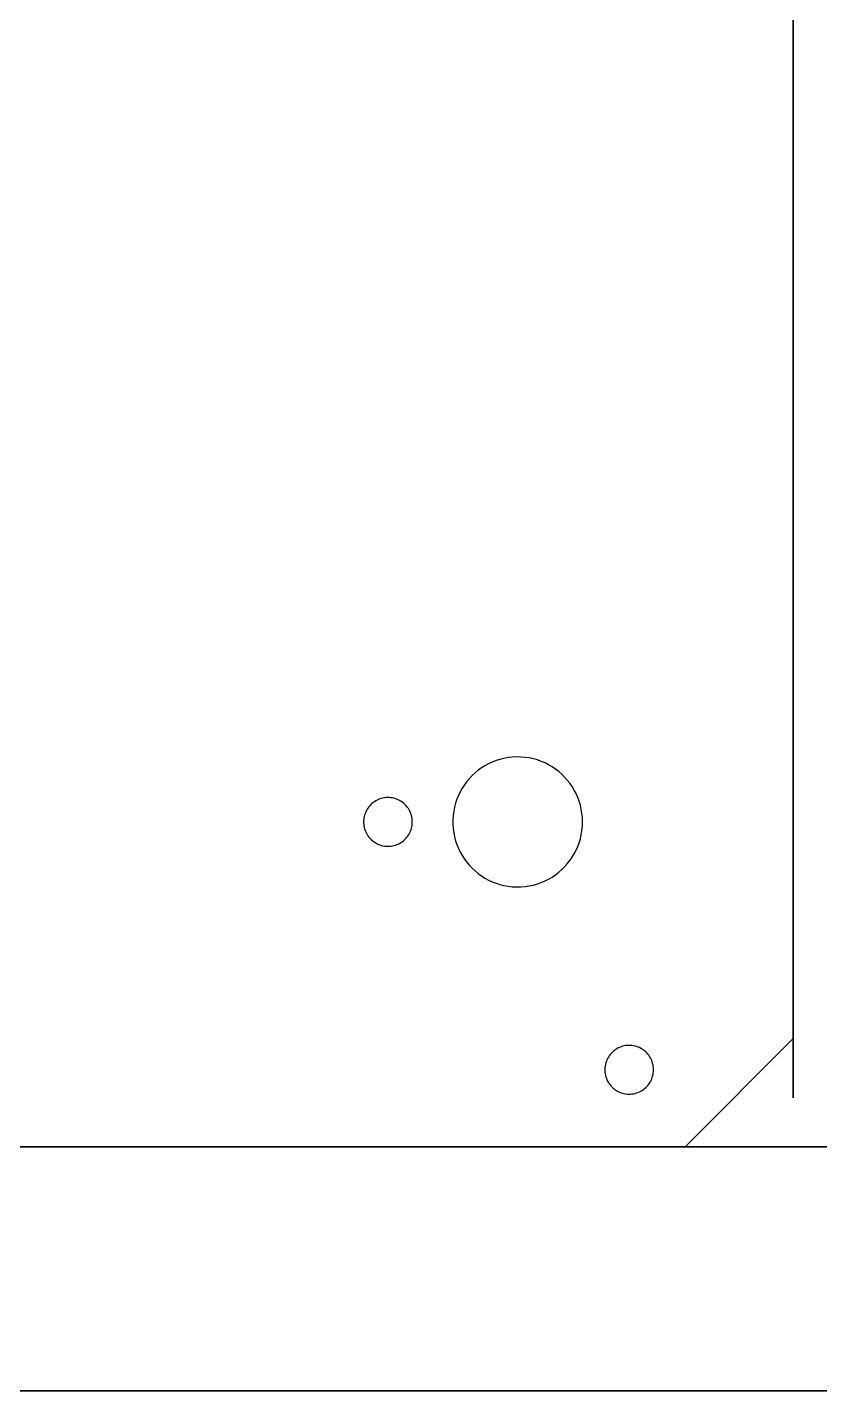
# Model space of a CAD drawing. Header units: metres. Extents: x 0 to 2800, y 0 to 2000.
# Drawn here: x 346.5 to 397.6, y 0 to 87.9 of the extents above; entities that cross this region are included whole.
import ezdxf

# ---------------------------------------------------------------- set-up
doc = ezdxf.new("R2010")
doc.units = ezdxf.units.M

msp = doc.modelspace()

# ---------------------------------------------------------------- linework, layer by layer
for points in [[(0, 0), (2800, 0), (2800, 2000), (0, 2000), (0, 0)], [(291.84, 0), (307.2, 0), (322.56, 0), (337.92, 0), (353.28, 0), (368.64, 0), (384, 0), (399.36, 0), (414.72, 0), (414.72, 15.36), (414.72, 30.72), (414.72, 46.08), (414.72, 61.44), (414.72, 76.8), (414.72, 92.16), (414.72, 107.52), (414.72, 122.88), (414.72, 138.24), (414.72, 153.6), (414.72, 168.96), (414.72, 184.32)], [(291.84, 0), (307.2, 0), (322.56, 0), (337.92, 0), (353.28, 0), (368.64, 0), (384, 0), (399.36, 0), (414.72, 0), (414.72, 15.36), (414.72, 30.72), (414.72, 46.08), (414.72, 61.44), (414.72, 76.8), (414.72, 92.16), (414.72, 107.52), (414.72, 122.88), (414.72, 138.24), (414.72, 153.6), (414.72, 168.96), (414.72, 184.32)], [(291.84, 0), (307.2, 0), (322.56, 0), (337.92, 0), (353.28, 0), (368.64, 0), (384, 0), (399.36, 0), (414.72, 0), (414.72, 15.36), (414.72, 30.72), (414.72, 46.08), (414.72, 61.44), (414.72, 76.8), (414.72, 92.16), (414.72, 107.52), (414.72, 122.88), (414.72, 138.24), (414.72, 153.6), (414.72, 168.96), (414.72, 184.32)], [(291.84, 0), (307.2, 0), (322.56, 0), (337.92, 0), (353.28, 0), (368.64, 0), (384, 0), (399.36, 0), (414.72, 0), (414.72, 15.36), (414.72, 30.72), (414.72, 46.08), (414.72, 61.44), (414.72, 76.8), (414.72, 92.16), (414.72, 107.52), (414.72, 122.88), (414.72, 138.24), (414.72, 153.6), (414.72, 168.96), (414.72, 184.32)], [(291.84, 0), (307.2, 0), (322.56, 0), (337.92, 0), (353.28, 0), (368.64, 0), (384, 0), (399.36, 0), (414.72, 0), (414.72, 15.36), (414.72, 30.72), (414.72, 46.08), (414.72, 61.44), (414.72, 76.8), (414.72, 92.16), (414.72, 107.52), (414.72, 122.88), (414.72, 138.24), (414.72, 153.6), (414.72, 168.96), (414.72, 184.32)], [(291.84, 0), (307.2, 0), (322.56, 0), (337.92, 0), (353.28, 0), (368.64, 0), (384, 0), (399.36, 0), (414.72, 0), (414.72, 15.36), (414.72, 30.72), (414.72, 46.08), (414.72, 61.44), (414.72, 76.8), (414.72, 92.16), (414.72, 107.52), (414.72, 122.88), (414.72, 138.24), (414.72, 153.6), (414.72, 168.96), (414.72, 184.32)], [(414.72, 176.64), (414.72, 161.28), (414.72, 145.92), (414.72, 130.56), (414.72, 115.2), (414.72, 99.84), (414.72, 84.48), (414.72, 69.12), (414.72, 53.76), (414.72, 38.4), (414.72, 23.04), (414.72, 7.68), (407.04, 0), (391.68, 0), (376.32, 0), (360.96, 0), (345.6, 0), (330.24, 0), (314.88, 0), (299.52, 0), (284.16, 0)], [(414.72, 176.64), (414.72, 161.28), (414.72, 145.92), (414.72, 130.56), (414.72, 115.2), (414.72, 99.84), (414.72, 84.48), (414.72, 69.12), (414.72, 53.76), (414.72, 38.4), (414.72, 23.04), (414.72, 7.68), (407.04, 0), (391.68, 0), (376.32, 0), (360.96, 0), (345.6, 0), (330.24, 0), (314.88, 0), (299.52, 0), (284.16, 0)], [(414.72, 176.64), (414.72, 161.28), (414.72, 145.92), (414.72, 130.56), (414.72, 115.2), (414.72, 99.84), (414.72, 84.48), (414.72, 69.12), (414.72, 53.76), (414.72, 38.4), (414.72, 23.04), (414.72, 7.68), (407.04, 0), (391.68, 0), (376.32, 0), (360.96, 0), (345.6, 0), (330.24, 0), (314.88, 0), (299.52, 0), (284.16, 0)], [(414.72, 176.64), (414.72, 161.28), (414.72, 145.92), (414.72, 130.56), (414.72, 115.2), (414.72, 99.84), (414.72, 84.48), (414.72, 69.12), (414.72, 53.76), (414.72, 38.4), (414.72, 23.04), (414.72, 7.68), (407.04, 0), (391.68, 0), (376.32, 0), (360.96, 0), (345.6, 0), (330.24, 0), (314.88, 0), (299.52, 0), (284.16, 0)], [(414.72, 176.64), (414.72, 161.28), (414.72, 145.92), (414.72, 130.56), (414.72, 115.2), (414.72, 99.84), (414.72, 84.48), (414.72, 69.12), (414.72, 53.76), (414.72, 38.4), (414.72, 23.04), (414.72, 7.68), (407.04, 0), (391.68, 0), (376.32, 0), (360.96, 0), (345.6, 0), (330.24, 0), (314.88, 0), (299.52, 0), (284.16, 0)], [(414.72, 176.64), (414.72, 161.28), (414.72, 145.92), (414.72, 130.56), (414.72, 115.2), (414.72, 99.84), (414.72, 84.48), (414.72, 69.12), (414.72, 53.76), (414.72, 38.4), (414.72, 23.04), (414.72, 7.68), (407.04, 0), (391.68, 0), (376.32, 0), (360.96, 0), (345.6, 0), (330.24, 0), (314.88, 0), (299.52, 0), (284.16, 0)], [(414.72, 176.64), (414.72, 161.28), (414.72, 145.92), (414.72, 130.56), (414.72, 115.2), (414.72, 99.84), (414.72, 84.48), (414.72, 69.12), (414.72, 53.76), (414.72, 38.4), (414.72, 23.04), (414.72, 7.68), (407.04, 0), (391.68, 0), (376.32, 0), (360.96, 0), (345.6, 0), (330.24, 0), (314.88, 0), (299.52, 0), (284.16, 0)], [(414.72, 176.64), (414.72, 161.28), (414.72, 145.92), (414.72, 130.56), (414.72, 115.2), (414.72, 99.84), (414.72, 84.48), (414.72, 69.12), (414.72, 53.76), (414.72, 38.4), (414.72, 23.04), (414.72, 7.68), (407.04, 0), (391.68, 0), (376.32, 0), (360.96, 0), (345.6, 0), (330.24, 0), (314.88, 0), (299.52, 0), (284.16, 0)], [(414.72, 176.64), (414.72, 161.28), (414.72, 145.92), (414.72, 130.56), (414.72, 115.2), (414.72, 99.84), (414.72, 84.48), (414.72, 69.12), (414.72, 53.76), (414.72, 38.4), (414.72, 23.04), (414.72, 7.68), (407.04, 0), (391.68, 0), (376.32, 0), (360.96, 0), (345.6, 0), (330.24, 0), (314.88, 0), (299.52, 0), (284.16, 0)], [(414.72, 176.64), (414.72, 161.28), (414.72, 145.92), (414.72, 130.56), (414.72, 115.2), (414.72, 99.84), (414.72, 84.48), (414.72, 69.12), (414.72, 53.76), (414.72, 38.4), (414.72, 23.04), (414.72, 7.68), (407.04, 0), (391.68, 0), (376.32, 0), (360.96, 0), (345.6, 0), (330.24, 0), (314.88, 0), (299.52, 0), (284.16, 0)], [(414.72, 176.64), (414.72, 161.28), (414.72, 145.92), (414.72, 130.56), (414.72, 115.2), (414.72, 99.84), (414.72, 84.48), (414.72, 69.12), (414.72, 53.76), (414.72, 38.4), (414.72, 23.04), (414.72, 7.68), (407.04, 0), (391.68, 0), (376.32, 0), (360.96, 0), (345.6, 0), (330.24, 0), (314.88, 0), (299.52, 0), (284.16, 0)], [(414.72, 176.64), (414.72, 161.28), (414.72, 145.92), (414.72, 130.56), (414.72, 115.2), (414.72, 99.84), (414.72, 84.48), (414.72, 69.12), (414.72, 53.76), (414.72, 38.4), (414.72, 23.04), (414.72, 7.68), (407.04, 0), (391.68, 0), (376.32, 0), (360.96, 0), (345.6, 0), (330.24, 0), (314.88, 0), (299.52, 0), (284.16, 0)], [(395.869, 176.291), (395.869, 162.327), (395.869, 148.364), (395.869, 134.4), (395.869, 120.436), (395.869, 106.473), (395.869, 92.509), (395.869, 78.545), (395.869, 64.582), (395.869, 50.618), (395.869, 36.655), (395.869, 22.691), (388.887, 15.709), (374.924, 15.709), (360.96, 15.709), (346.996, 15.709), (333.033, 15.709), (319.069, 15.709), (305.105, 15.709), (291.142, 15.709)], [(395.869, 176.291), (395.869, 162.327), (395.869, 148.364), (395.869, 134.4), (395.869, 120.436), (395.869, 106.473), (395.869, 92.509), (395.869, 78.545), (395.869, 64.582), (395.869, 50.618), (395.869, 36.655), (395.869, 22.691), (388.887, 15.709), (374.924, 15.709), (360.96, 15.709), (346.996, 15.709), (333.033, 15.709), (319.069, 15.709), (305.105, 15.709), (291.142, 15.709)], [(291.142, 15.709), (305.105, 15.709), (319.069, 15.709), (333.033, 15.709), (346.996, 15.709), (360.96, 15.709), (374.924, 15.709), (388.887, 15.709), (395.869, 22.691), (395.869, 36.655), (395.869, 50.618), (395.869, 64.582), (395.869, 78.545), (395.869, 92.509), (395.869, 106.473), (395.869, 120.436), (395.869, 134.4), (395.869, 148.364), (395.869, 162.327), (395.869, 176.291)], [(291.142, 15.709), (305.105, 15.709), (319.069, 15.709), (333.033, 15.709), (346.996, 15.709), (360.96, 15.709), (374.924, 15.709), (388.887, 15.709), (395.869, 22.691), (395.869, 36.655), (395.869, 50.618), (395.869, 64.582), (395.869, 78.545), (395.869, 92.509), (395.869, 106.473), (395.869, 120.436), (395.869, 134.4), (395.869, 148.364), (395.869, 162.327), (395.869, 176.291)], [(395.869, 176.291), (395.869, 162.327), (395.869, 148.364), (395.869, 134.4), (395.869, 120.436), (395.869, 106.473), (395.869, 92.509), (395.869, 78.545), (395.869, 64.582), (395.869, 50.618), (395.869, 36.655), (395.869, 22.691), (388.887, 15.709), (374.924, 15.709), (360.96, 15.709), (346.996, 15.709), (333.033, 15.709), (319.069, 15.709), (305.105, 15.709), (291.142, 15.709)], [(395.869, 176.291), (395.869, 162.327), (395.869, 148.364), (395.869, 134.4), (395.869, 120.436), (395.869, 106.473), (395.869, 92.509), (395.869, 78.545), (395.869, 64.582), (395.869, 50.618), (395.869, 36.655), (395.869, 22.691), (388.887, 15.709), (374.924, 15.709), (360.96, 15.709), (346.996, 15.709), (333.033, 15.709), (319.069, 15.709), (305.105, 15.709), (291.142, 15.709)], [(395.869, 176.291), (395.869, 162.327), (395.869, 148.364), (395.869, 134.4), (395.869, 120.436), (395.869, 106.473), (395.869, 92.509), (395.869, 78.545), (395.869, 64.582), (395.869, 50.618), (395.869, 36.655), (395.869, 22.691), (388.887, 15.709), (374.924, 15.709), (360.96, 15.709), (346.996, 15.709), (333.033, 15.709), (319.069, 15.709), (305.105, 15.709), (291.142, 15.709)], [(395.869, 176.291), (395.869, 162.327), (395.869, 148.364), (395.869, 134.4), (395.869, 120.436), (395.869, 106.473), (395.869, 92.509), (395.869, 78.545), (395.869, 64.582), (395.869, 50.618), (395.869, 36.655), (395.869, 22.691), (388.887, 15.709), (374.924, 15.709), (360.96, 15.709), (346.996, 15.709), (333.033, 15.709), (319.069, 15.709), (305.105, 15.709), (291.142, 15.709)], [(395.869, 176.291), (395.869, 162.327), (395.869, 148.364), (395.869, 134.4), (395.869, 120.436), (395.869, 106.473), (395.869, 92.509), (395.869, 78.545), (395.869, 64.582), (395.869, 50.618), (395.869, 36.655), (395.869, 22.691), (388.887, 15.709), (374.924, 15.709), (360.96, 15.709), (346.996, 15.709), (333.033, 15.709), (319.069, 15.709), (305.105, 15.709), (291.142, 15.709)], [(395.869, 176.291), (395.869, 162.327), (395.869, 148.364), (395.869, 134.4), (395.869, 120.436), (395.869, 106.473), (395.869, 92.509), (395.869, 78.545), (395.869, 64.582), (395.869, 50.618), (395.869, 36.655), (395.869, 22.691), (388.887, 15.709), (374.924, 15.709), (360.96, 15.709), (346.996, 15.709), (333.033, 15.709), (319.069, 15.709), (305.105, 15.709), (291.142, 15.709)], [(395.869, 176.291), (395.869, 162.327), (395.869, 148.364), (395.869, 134.4), (395.869, 120.436), (395.869, 106.473), (395.869, 92.509), (395.869, 78.545), (395.869, 64.582), (395.869, 50.618), (395.869, 36.655), (395.869, 22.691), (388.887, 15.709), (374.924, 15.709), (360.96, 15.709), (346.996, 15.709), (333.033, 15.709), (319.069, 15.709), (305.105, 15.709), (291.142, 15.709)], [(395.869, 176.291), (395.869, 162.327), (395.869, 148.364), (395.869, 134.4), (395.869, 120.436), (395.869, 106.473), (395.869, 92.509), (395.869, 78.545), (395.869, 64.582), (395.869, 50.618), (395.869, 36.655), (395.869, 22.691), (388.887, 15.709), (374.924, 15.709), (360.96, 15.709), (346.996, 15.709), (333.033, 15.709), (319.069, 15.709), (305.105, 15.709), (291.142, 15.709)], [(395.869, 88.701), (395.869, 82.354), (395.869, 76.007), (395.869, 69.66), (395.869, 63.312), (395.869, 56.965), (395.869, 50.618), (395.869, 44.271), (395.869, 37.924), (395.869, 31.577), (395.869, 25.23), (395.869, 18.883), (395.869, 18.883), (395.869, 25.23), (395.869, 31.577), (395.869, 37.924), (395.869, 44.271), (395.869, 50.618), (395.869, 56.965), (395.869, 63.312), (395.869, 69.66), (395.869, 76.007), (395.869, 82.354), (395.869, 88.701)], [(395.869, 88.701), (395.869, 82.354), (395.869, 76.007), (395.869, 69.66), (395.869, 63.312), (395.869, 56.965), (395.869, 50.618), (395.869, 44.271), (395.869, 37.924), (395.869, 31.577), (395.869, 25.23), (395.869, 18.883), (395.869, 18.883), (395.869, 25.23), (395.869, 31.577), (395.869, 37.924), (395.869, 44.271), (395.869, 50.618), (395.869, 56.965), (395.869, 63.312), (395.869, 69.66), (395.869, 76.007), (395.869, 82.354), (395.869, 88.701)], [(395.869, 88.701), (395.869, 82.354), (395.869, 76.007), (395.869, 69.66), (395.869, 63.312), (395.869, 56.965), (395.869, 50.618), (395.869, 44.271), (395.869, 37.924), (395.869, 31.577), (395.869, 25.23), (395.869, 18.883), (395.869, 18.883), (395.869, 25.23), (395.869, 31.577), (395.869, 37.924), (395.869, 44.271), (395.869, 50.618), (395.869, 56.965), (395.869, 63.312), (395.869, 69.66), (395.869, 76.007), (395.869, 82.354), (395.869, 88.701)], [(395.869, 88.701), (395.869, 82.354), (395.869, 76.007), (395.869, 69.66), (395.869, 63.312), (395.869, 56.965), (395.869, 50.618), (395.869, 44.271), (395.869, 37.924), (395.869, 31.577), (395.869, 25.23), (395.869, 18.883), (395.869, 18.883), (395.869, 25.23), (395.869, 31.577), (395.869, 37.924), (395.869, 44.271), (395.869, 50.618), (395.869, 56.965), (395.869, 63.312), (395.869, 69.66), (395.869, 76.007), (395.869, 82.354), (395.869, 88.701)], [(395.869, 88.701), (395.869, 82.354), (395.869, 76.007), (395.869, 69.66), (395.869, 63.312), (395.869, 56.965), (395.869, 50.618), (395.869, 44.271), (395.869, 37.924), (395.869, 31.577), (395.869, 25.23), (395.869, 18.883), (395.869, 18.883), (395.869, 25.23), (395.869, 31.577), (395.869, 37.924), (395.869, 44.271), (395.869, 50.618), (395.869, 56.965), (395.869, 63.312), (395.869, 69.66), (395.869, 76.007), (395.869, 82.354), (395.869, 88.701)], [(395.869, 88.701), (395.869, 82.354), (395.869, 76.007), (395.869, 69.66), (395.869, 63.312), (395.869, 56.965), (395.869, 50.618), (395.869, 44.271), (395.869, 37.924), (395.869, 31.577), (395.869, 25.23), (395.869, 18.883), (395.869, 18.883), (395.869, 25.23), (395.869, 31.577), (395.869, 37.924), (395.869, 44.271), (395.869, 50.618), (395.869, 56.965), (395.869, 63.312), (395.869, 69.66), (395.869, 76.007), (395.869, 82.354), (395.869, 88.701)], [(382.273, 36.655), (382.264, 36.933), (382.237, 37.206), (382.193, 37.474), (382.133, 37.736), (382.056, 37.991), (381.964, 38.239), (381.856, 38.48), (381.735, 38.712), (381.599, 38.936), (381.451, 39.15), (381.29, 39.354), (381.116, 39.547), (380.931, 39.729), (380.735, 39.9), (380.529, 40.058), (380.313, 40.204), (380.088, 40.336), (379.854, 40.454), (379.612, 40.558), (379.362, 40.647), (379.105, 40.719), (378.842, 40.776), (378.573, 40.816), (378.299, 40.839), (378.02, 40.843), (377.744, 40.829), (377.472, 40.798), (377.206, 40.75), (376.946, 40.685), (376.693, 40.604), (376.447, 40.508), (376.209, 40.397), (375.979, 40.272), (375.758, 40.133), (375.547, 39.981), (375.346, 39.816), (375.155, 39.64), (374.976, 39.452), (374.809, 39.253), (374.654, 39.044), (374.511, 38.825), (374.383, 38.597), (374.268, 38.361), (374.169, 38.116), (374.084, 37.864), (374.015, 37.606), (373.963, 37.341), (373.927, 37.07), (373.909, 36.794), (373.909, 36.515), (373.927, 36.239), (373.963, 35.968), (374.015, 35.703), (374.084, 35.445), (374.169, 35.193), (374.268, 34.948), (374.383, 34.712), (374.511, 34.484), (374.654, 34.265), (374.809, 34.056), (374.976, 33.857), (375.155, 33.67), (375.346, 33.493), (375.547, 33.328), (375.758, 33.176), (375.979, 33.037), (376.209, 32.912), (376.447, 32.801), (376.693, 32.705), (376.946, 32.624), (377.206, 32.559), (377.472, 32.511), (377.744, 32.48), (378.02, 32.466), (378.299, 32.471), (378.573, 32.493), (378.842, 32.533), (379.105, 32.59), (379.362, 32.663), (379.612, 32.751), (379.854, 32.855), (380.088, 32.973), (380.313, 33.105), (380.529, 33.251), (380.735, 33.409), (380.931, 33.58), (381.116, 33.762), (381.29, 33.956), (381.451, 34.16), (381.599, 34.374), (381.735, 34.597), (381.856, 34.829), (381.964, 35.07), (382.056, 35.318), (382.133, 35.573), (382.193, 35.835), (382.237, 36.103), (382.264, 36.376), (382.273, 36.655)], [(371.292, 36.655), (371.289, 36.759), (371.279, 36.861), (371.262, 36.962), (371.24, 37.06), (371.211, 37.156), (371.176, 37.249), (371.136, 37.339), (371.09, 37.426), (371.04, 37.51), (370.984, 37.59), (370.923, 37.667), (370.858, 37.739), (370.789, 37.808), (370.716, 37.872), (370.638, 37.931), (370.557, 37.986), (370.473, 38.035), (370.385, 38.079), (370.294, 38.118), (370.2, 38.152), (370.104, 38.179), (370.006, 38.2), (369.905, 38.215), (369.802, 38.224), (369.697, 38.225), (369.594, 38.22), (369.492, 38.208), (369.392, 38.19), (369.295, 38.166), (369.2, 38.136), (369.107, 38.1), (369.018, 38.058), (368.932, 38.011), (368.849, 37.959), (368.77, 37.902), (368.694, 37.84), (368.623, 37.774), (368.556, 37.703), (368.493, 37.629), (368.435, 37.55), (368.382, 37.468), (368.333, 37.383), (368.29, 37.294), (368.253, 37.203), (368.221, 37.108), (368.195, 37.011), (368.176, 36.912), (368.162, 36.81), (368.156, 36.707), (368.156, 36.602), (368.162, 36.499), (368.176, 36.397), (368.195, 36.298), (368.221, 36.201), (368.253, 36.106), (368.29, 36.015), (368.333, 35.926), (368.382, 35.841), (368.435, 35.759), (368.493, 35.68), (368.556, 35.606), (368.623, 35.535), (368.694, 35.469), (368.77, 35.407), (368.849, 35.35), (368.932, 35.298), (369.018, 35.251), (369.107, 35.21), (369.2, 35.173), (369.295, 35.143), (369.392, 35.119), (369.492, 35.101), (369.594, 35.089), (369.697, 35.084), (369.802, 35.086), (369.905, 35.094), (370.006, 35.109), (370.104, 35.13), (370.2, 35.158), (370.294, 35.191), (370.385, 35.23), (370.473, 35.274), (370.557, 35.324), (370.638, 35.378), (370.716, 35.438), (370.789, 35.502), (370.858, 35.57), (370.923, 35.642), (370.984, 35.719), (371.04, 35.799), (371.09, 35.883), (371.136, 35.97), (371.176, 36.06), (371.211, 36.153), (371.24, 36.249), (371.262, 36.347), (371.279, 36.448), (371.289, 36.55), (371.292, 36.655)], [(371.292, 36.655), (371.289, 36.759), (371.279, 36.861), (371.262, 36.962), (371.24, 37.06), (371.211, 37.156), (371.176, 37.249), (371.136, 37.339), (371.09, 37.426), (371.04, 37.51), (370.984, 37.59), (370.923, 37.667), (370.858, 37.739), (370.789, 37.808), (370.716, 37.872), (370.638, 37.931), (370.557, 37.986), (370.473, 38.035), (370.385, 38.079), (370.294, 38.118), (370.2, 38.152), (370.104, 38.179), (370.006, 38.2), (369.905, 38.215), (369.802, 38.224), (369.697, 38.225), (369.594, 38.22), (369.492, 38.208), (369.392, 38.19), (369.295, 38.166), (369.2, 38.136), (369.107, 38.1), (369.018, 38.058), (368.932, 38.011), (368.849, 37.959), (368.77, 37.902), (368.694, 37.84), (368.623, 37.774), (368.556, 37.703), (368.493, 37.629), (368.435, 37.55), (368.382, 37.468), (368.333, 37.383), (368.29, 37.294), (368.253, 37.203), (368.221, 37.108), (368.195, 37.011), (368.176, 36.912), (368.162, 36.81), (368.156, 36.707), (368.156, 36.602), (368.162, 36.499), (368.176, 36.397), (368.195, 36.298), (368.221, 36.201), (368.253, 36.106), (368.29, 36.015), (368.333, 35.926), (368.382, 35.841), (368.435, 35.759), (368.493, 35.68), (368.556, 35.606), (368.623, 35.535), (368.694, 35.469), (368.77, 35.407), (368.849, 35.35), (368.932, 35.298), (369.018, 35.251), (369.107, 35.21), (369.2, 35.173), (369.295, 35.143), (369.392, 35.119), (369.492, 35.101), (369.594, 35.089), (369.697, 35.084), (369.802, 35.086), (369.905, 35.094), (370.006, 35.109), (370.104, 35.13), (370.2, 35.158), (370.294, 35.191), (370.385, 35.23), (370.473, 35.274), (370.557, 35.324), (370.638, 35.378), (370.716, 35.438), (370.789, 35.502), (370.858, 35.57), (370.923, 35.642), (370.984, 35.719), (371.04, 35.799), (371.09, 35.883), (371.136, 35.97), (371.176, 36.06), (371.211, 36.153), (371.24, 36.249), (371.262, 36.347), (371.279, 36.448), (371.289, 36.55), (371.292, 36.655)], [(371.292, 36.655), (371.289, 36.759), (371.279, 36.861), (371.262, 36.962), (371.24, 37.06), (371.211, 37.156), (371.176, 37.249), (371.136, 37.339), (371.09, 37.426), (371.04, 37.51), (370.984, 37.59), (370.923, 37.667), (370.858, 37.739), (370.789, 37.808), (370.716, 37.872), (370.638, 37.931), (370.557, 37.986), (370.473, 38.035), (370.385, 38.079), (370.294, 38.118), (370.2, 38.152), (370.104, 38.179), (370.006, 38.2), (369.905, 38.215), (369.802, 38.224), (369.697, 38.225), (369.594, 38.22), (369.492, 38.208), (369.392, 38.19), (369.295, 38.166), (369.2, 38.136), (369.107, 38.1), (369.018, 38.058), (368.932, 38.011), (368.849, 37.959), (368.77, 37.902), (368.694, 37.84), (368.623, 37.774), (368.556, 37.703), (368.493, 37.629), (368.435, 37.55), (368.382, 37.468), (368.333, 37.383), (368.29, 37.294), (368.253, 37.203), (368.221, 37.108), (368.195, 37.011), (368.176, 36.912), (368.162, 36.81), (368.156, 36.707), (368.156, 36.602), (368.162, 36.499), (368.176, 36.397), (368.195, 36.298), (368.221, 36.201), (368.253, 36.106), (368.29, 36.015), (368.333, 35.926), (368.382, 35.841), (368.435, 35.759), (368.493, 35.68), (368.556, 35.606), (368.623, 35.535), (368.694, 35.469), (368.77, 35.407), (368.849, 35.35), (368.932, 35.298), (369.018, 35.251), (369.107, 35.21), (369.2, 35.173), (369.295, 35.143), (369.392, 35.119), (369.492, 35.101), (369.594, 35.089), (369.697, 35.084), (369.802, 35.086), (369.905, 35.094), (370.006, 35.109), (370.104, 35.13), (370.2, 35.158), (370.294, 35.191), (370.385, 35.23), (370.473, 35.274), (370.557, 35.324), (370.638, 35.378), (370.716, 35.438), (370.789, 35.502), (370.858, 35.57), (370.923, 35.642), (370.984, 35.719), (371.04, 35.799), (371.09, 35.883), (371.136, 35.97), (371.176, 36.06), (371.211, 36.153), (371.24, 36.249), (371.262, 36.347), (371.279, 36.448), (371.289, 36.55), (371.292, 36.655)], [(371.292, 36.655), (371.289, 36.759), (371.279, 36.861), (371.262, 36.962), (371.24, 37.06), (371.211, 37.156), (371.176, 37.249), (371.136, 37.339), (371.09, 37.426), (371.04, 37.51), (370.984, 37.59), (370.923, 37.667), (370.858, 37.739), (370.789, 37.808), (370.716, 37.872), (370.638, 37.931), (370.557, 37.986), (370.473, 38.035), (370.385, 38.079), (370.294, 38.118), (370.2, 38.152), (370.104, 38.179), (370.006, 38.2), (369.905, 38.215), (369.802, 38.224), (369.697, 38.225), (369.594, 38.22), (369.492, 38.208), (369.392, 38.19), (369.295, 38.166), (369.2, 38.136), (369.107, 38.1), (369.018, 38.058), (368.932, 38.011), (368.849, 37.959), (368.77, 37.902), (368.694, 37.84), (368.623, 37.774), (368.556, 37.703), (368.493, 37.629), (368.435, 37.55), (368.382, 37.468), (368.333, 37.383), (368.29, 37.294), (368.253, 37.203), (368.221, 37.108), (368.195, 37.011), (368.176, 36.912), (368.162, 36.81), (368.156, 36.707), (368.156, 36.602), (368.162, 36.499), (368.176, 36.397), (368.195, 36.298), (368.221, 36.201), (368.253, 36.106), (368.29, 36.015), (368.333, 35.926), (368.382, 35.841), (368.435, 35.759), (368.493, 35.68), (368.556, 35.606), (368.623, 35.535), (368.694, 35.469), (368.77, 35.407), (368.849, 35.35), (368.932, 35.298), (369.018, 35.251), (369.107, 35.21), (369.2, 35.173), (369.295, 35.143), (369.392, 35.119), (369.492, 35.101), (369.594, 35.089), (369.697, 35.084), (369.802, 35.086), (369.905, 35.094), (370.006, 35.109), (370.104, 35.13), (370.2, 35.158), (370.294, 35.191), (370.385, 35.23), (370.473, 35.274), (370.557, 35.324), (370.638, 35.378), (370.716, 35.438), (370.789, 35.502), (370.858, 35.57), (370.923, 35.642), (370.984, 35.719), (371.04, 35.799), (371.09, 35.883), (371.136, 35.97), (371.176, 36.06), (371.211, 36.153), (371.24, 36.249), (371.262, 36.347), (371.279, 36.448), (371.289, 36.55), (371.292, 36.655)], [(371.292, 36.655), (371.289, 36.759), (371.279, 36.861), (371.262, 36.962), (371.24, 37.06), (371.211, 37.156), (371.176, 37.249), (371.136, 37.339), (371.09, 37.426), (371.04, 37.51), (370.984, 37.59), (370.923, 37.667), (370.858, 37.739), (370.789, 37.808), (370.716, 37.872), (370.638, 37.931), (370.557, 37.986), (370.473, 38.035), (370.385, 38.079), (370.294, 38.118), (370.2, 38.152), (370.104, 38.179), (370.006, 38.2), (369.905, 38.215), (369.802, 38.224), (369.697, 38.225), (369.594, 38.22), (369.492, 38.208), (369.392, 38.19), (369.295, 38.166), (369.2, 38.136), (369.107, 38.1), (369.018, 38.058), (368.932, 38.011), (368.849, 37.959), (368.77, 37.902), (368.694, 37.84), (368.623, 37.774), (368.556, 37.703), (368.493, 37.629), (368.435, 37.55), (368.382, 37.468), (368.333, 37.383), (368.29, 37.294), (368.253, 37.203), (368.221, 37.108), (368.195, 37.011), (368.176, 36.912), (368.162, 36.81), (368.156, 36.707), (368.156, 36.602), (368.162, 36.499), (368.176, 36.397), (368.195, 36.298), (368.221, 36.201), (368.253, 36.106), (368.29, 36.015), (368.333, 35.926), (368.382, 35.841), (368.435, 35.759), (368.493, 35.68), (368.556, 35.606), (368.623, 35.535), (368.694, 35.469), (368.77, 35.407), (368.849, 35.35), (368.932, 35.298), (369.018, 35.251), (369.107, 35.21), (369.2, 35.173), (369.295, 35.143), (369.392, 35.119), (369.492, 35.101), (369.594, 35.089), (369.697, 35.084), (369.802, 35.086), (369.905, 35.094), (370.006, 35.109), (370.104, 35.13), (370.2, 35.158), (370.294, 35.191), (370.385, 35.23), (370.473, 35.274), (370.557, 35.324), (370.638, 35.378), (370.716, 35.438), (370.789, 35.502), (370.858, 35.57), (370.923, 35.642), (370.984, 35.719), (371.04, 35.799), (371.09, 35.883), (371.136, 35.97), (371.176, 36.06), (371.211, 36.153), (371.24, 36.249), (371.262, 36.347), (371.279, 36.448), (371.289, 36.55), (371.292, 36.655)], [(371.292, 36.655), (371.289, 36.759), (371.279, 36.861), (371.262, 36.962), (371.24, 37.06), (371.211, 37.156), (371.176, 37.249), (371.136, 37.339), (371.09, 37.426), (371.04, 37.51), (370.984, 37.59), (370.923, 37.667), (370.858, 37.739), (370.789, 37.808), (370.716, 37.872), (370.638, 37.931), (370.557, 37.986), (370.473, 38.035), (370.385, 38.079), (370.294, 38.118), (370.2, 38.152), (370.104, 38.179), (370.006, 38.2), (369.905, 38.215), (369.802, 38.224), (369.697, 38.225), (369.594, 38.22), (369.492, 38.208), (369.392, 38.19), (369.295, 38.166), (369.2, 38.136), (369.107, 38.1), (369.018, 38.058), (368.932, 38.011), (368.849, 37.959), (368.77, 37.902), (368.694, 37.84), (368.623, 37.774), (368.556, 37.703), (368.493, 37.629), (368.435, 37.55), (368.382, 37.468), (368.333, 37.383), (368.29, 37.294), (368.253, 37.203), (368.221, 37.108), (368.195, 37.011), (368.176, 36.912), (368.162, 36.81), (368.156, 36.707), (368.156, 36.602), (368.162, 36.499), (368.176, 36.397), (368.195, 36.298), (368.221, 36.201), (368.253, 36.106), (368.29, 36.015), (368.333, 35.926), (368.382, 35.841), (368.435, 35.759), (368.493, 35.68), (368.556, 35.606), (368.623, 35.535), (368.694, 35.469), (368.77, 35.407), (368.849, 35.35), (368.932, 35.298), (369.018, 35.251), (369.107, 35.21), (369.2, 35.173), (369.295, 35.143), (369.392, 35.119), (369.492, 35.101), (369.594, 35.089), (369.697, 35.084), (369.802, 35.086), (369.905, 35.094), (370.006, 35.109), (370.104, 35.13), (370.2, 35.158), (370.294, 35.191), (370.385, 35.23), (370.473, 35.274), (370.557, 35.324), (370.638, 35.378), (370.716, 35.438), (370.789, 35.502), (370.858, 35.57), (370.923, 35.642), (370.984, 35.719), (371.04, 35.799), (371.09, 35.883), (371.136, 35.97), (371.176, 36.06), (371.211, 36.153), (371.24, 36.249), (371.262, 36.347), (371.279, 36.448), (371.289, 36.55), (371.292, 36.655)], [(371.292, 36.655), (371.289, 36.759), (371.279, 36.861), (371.262, 36.962), (371.24, 37.06), (371.211, 37.156), (371.176, 37.249), (371.136, 37.339), (371.09, 37.426), (371.04, 37.51), (370.984, 37.59), (370.923, 37.667), (370.858, 37.739), (370.789, 37.808), (370.716, 37.872), (370.638, 37.931), (370.557, 37.986), (370.473, 38.035), (370.385, 38.079), (370.294, 38.118), (370.2, 38.152), (370.104, 38.179), (370.006, 38.2), (369.905, 38.215), (369.802, 38.224), (369.697, 38.225), (369.594, 38.22), (369.492, 38.208), (369.392, 38.19), (369.295, 38.166), (369.2, 38.136), (369.107, 38.1), (369.018, 38.058), (368.932, 38.011), (368.849, 37.959), (368.77, 37.902), (368.694, 37.84), (368.623, 37.774), (368.556, 37.703), (368.493, 37.629), (368.435, 37.55), (368.382, 37.468), (368.333, 37.383), (368.29, 37.294), (368.253, 37.203), (368.221, 37.108), (368.195, 37.011), (368.176, 36.912), (368.162, 36.81), (368.156, 36.707), (368.156, 36.602), (368.162, 36.499), (368.176, 36.397), (368.195, 36.298), (368.221, 36.201), (368.253, 36.106), (368.29, 36.015), (368.333, 35.926), (368.382, 35.841), (368.435, 35.759), (368.493, 35.68), (368.556, 35.606), (368.623, 35.535), (368.694, 35.469), (368.77, 35.407), (368.849, 35.35), (368.932, 35.298), (369.018, 35.251), (369.107, 35.21), (369.2, 35.173), (369.295, 35.143), (369.392, 35.119), (369.492, 35.101), (369.594, 35.089), (369.697, 35.084), (369.802, 35.086), (369.905, 35.094), (370.006, 35.109), (370.104, 35.13), (370.2, 35.158), (370.294, 35.191), (370.385, 35.23), (370.473, 35.274), (370.557, 35.324), (370.638, 35.378), (370.716, 35.438), (370.789, 35.502), (370.858, 35.57), (370.923, 35.642), (370.984, 35.719), (371.04, 35.799), (371.09, 35.883), (371.136, 35.97), (371.176, 36.06), (371.211, 36.153), (371.24, 36.249), (371.262, 36.347), (371.279, 36.448), (371.289, 36.55), (371.292, 36.655)], [(371.292, 36.655), (371.289, 36.759), (371.279, 36.861), (371.262, 36.962), (371.24, 37.06), (371.211, 37.156), (371.176, 37.249), (371.136, 37.339), (371.09, 37.426), (371.04, 37.51), (370.984, 37.59), (370.923, 37.667), (370.858, 37.739), (370.789, 37.808), (370.716, 37.872), (370.638, 37.931), (370.557, 37.986), (370.473, 38.035), (370.385, 38.079), (370.294, 38.118), (370.2, 38.152), (370.104, 38.179), (370.006, 38.2), (369.905, 38.215), (369.802, 38.224), (369.697, 38.225), (369.594, 38.22), (369.492, 38.208), (369.392, 38.19), (369.295, 38.166), (369.2, 38.136), (369.107, 38.1), (369.018, 38.058), (368.932, 38.011), (368.849, 37.959), (368.77, 37.902), (368.694, 37.84), (368.623, 37.774), (368.556, 37.703), (368.493, 37.629), (368.435, 37.55), (368.382, 37.468), (368.333, 37.383), (368.29, 37.294), (368.253, 37.203), (368.221, 37.108), (368.195, 37.011), (368.176, 36.912), (368.162, 36.81), (368.156, 36.707), (368.156, 36.602), (368.162, 36.499), (368.176, 36.397), (368.195, 36.298), (368.221, 36.201), (368.253, 36.106), (368.29, 36.015), (368.333, 35.926), (368.382, 35.841), (368.435, 35.759), (368.493, 35.68), (368.556, 35.606), (368.623, 35.535), (368.694, 35.469), (368.77, 35.407), (368.849, 35.35), (368.932, 35.298), (369.018, 35.251), (369.107, 35.21), (369.2, 35.173), (369.295, 35.143), (369.392, 35.119), (369.492, 35.101), (369.594, 35.089), (369.697, 35.084), (369.802, 35.086), (369.905, 35.094), (370.006, 35.109), (370.104, 35.13), (370.2, 35.158), (370.294, 35.191), (370.385, 35.23), (370.473, 35.274), (370.557, 35.324), (370.638, 35.378), (370.716, 35.438), (370.789, 35.502), (370.858, 35.57), (370.923, 35.642), (370.984, 35.719), (371.04, 35.799), (371.09, 35.883), (371.136, 35.97), (371.176, 36.06), (371.211, 36.153), (371.24, 36.249), (371.262, 36.347), (371.279, 36.448), (371.289, 36.55), (371.292, 36.655)], [(371.292, 36.655), (371.289, 36.759), (371.279, 36.861), (371.262, 36.962), (371.24, 37.06), (371.211, 37.156), (371.176, 37.249), (371.136, 37.339), (371.09, 37.426), (371.04, 37.51), (370.984, 37.59), (370.923, 37.667), (370.858, 37.739), (370.789, 37.808), (370.716, 37.872), (370.638, 37.931), (370.557, 37.986), (370.473, 38.035), (370.385, 38.079), (370.294, 38.118), (370.2, 38.152), (370.104, 38.179), (370.006, 38.2), (369.905, 38.215), (369.802, 38.224), (369.697, 38.225), (369.594, 38.22), (369.492, 38.208), (369.392, 38.19), (369.295, 38.166), (369.2, 38.136), (369.107, 38.1), (369.018, 38.058), (368.932, 38.011), (368.849, 37.959), (368.77, 37.902), (368.694, 37.84), (368.623, 37.774), (368.556, 37.703), (368.493, 37.629), (368.435, 37.55), (368.382, 37.468), (368.333, 37.383), (368.29, 37.294), (368.253, 37.203), (368.221, 37.108), (368.195, 37.011), (368.176, 36.912), (368.162, 36.81), (368.156, 36.707), (368.156, 36.602), (368.162, 36.499), (368.176, 36.397), (368.195, 36.298), (368.221, 36.201), (368.253, 36.106), (368.29, 36.015), (368.333, 35.926), (368.382, 35.841), (368.435, 35.759), (368.493, 35.68), (368.556, 35.606), (368.623, 35.535), (368.694, 35.469), (368.77, 35.407), (368.849, 35.35), (368.932, 35.298), (369.018, 35.251), (369.107, 35.21), (369.2, 35.173), (369.295, 35.143), (369.392, 35.119), (369.492, 35.101), (369.594, 35.089), (369.697, 35.084), (369.802, 35.086), (369.905, 35.094), (370.006, 35.109), (370.104, 35.13), (370.2, 35.158), (370.294, 35.191), (370.385, 35.23), (370.473, 35.274), (370.557, 35.324), (370.638, 35.378), (370.716, 35.438), (370.789, 35.502), (370.858, 35.57), (370.923, 35.642), (370.984, 35.719), (371.04, 35.799), (371.09, 35.883), (371.136, 35.97), (371.176, 36.06), (371.211, 36.153), (371.24, 36.249), (371.262, 36.347), (371.279, 36.448), (371.289, 36.55), (371.292, 36.655)], [(386.849, 20.684), (386.845, 20.788), (386.835, 20.89), (386.819, 20.991), (386.796, 21.089), (386.767, 21.185), (386.733, 21.278), (386.693, 21.368), (386.647, 21.455), (386.596, 21.539), (386.54, 21.619), (386.48, 21.696), (386.415, 21.768), (386.346, 21.837), (386.272, 21.901), (386.195, 21.96), (386.114, 22.015), (386.029, 22.064), (385.941, 22.109), (385.851, 22.147), (385.757, 22.181), (385.661, 22.208), (385.562, 22.229), (385.461, 22.244), (385.358, 22.253), (385.254, 22.254), (385.15, 22.249), (385.048, 22.238), (384.949, 22.219), (384.851, 22.195), (384.756, 22.165), (384.664, 22.129), (384.575, 22.087), (384.488, 22.04), (384.406, 21.988), (384.326, 21.931), (384.251, 21.869), (384.18, 21.803), (384.112, 21.733), (384.05, 21.658), (383.991, 21.58), (383.938, 21.498), (383.89, 21.412), (383.847, 21.323), (383.81, 21.232), (383.778, 21.137), (383.752, 21.04), (383.732, 20.941), (383.719, 20.839), (383.712, 20.736), (383.712, 20.631), (383.719, 20.528), (383.732, 20.426), (383.752, 20.327), (383.778, 20.23), (383.81, 20.135), (383.847, 20.044), (383.89, 19.955), (383.938, 19.87), (383.991, 19.788), (384.05, 19.709), (384.112, 19.635), (384.18, 19.564), (384.251, 19.498), (384.326, 19.436), (384.406, 19.379), (384.488, 19.327), (384.575, 19.28), (384.664, 19.239), (384.756, 19.203), (384.851, 19.172), (384.949, 19.148), (385.048, 19.13), (385.15, 19.118), (385.254, 19.113), (385.358, 19.115), (385.461, 19.123), (385.562, 19.138), (385.661, 19.159), (385.757, 19.187), (385.851, 19.22), (385.941, 19.259), (386.029, 19.303), (386.114, 19.353), (386.195, 19.407), (386.272, 19.467), (386.346, 19.531), (386.415, 19.599), (386.48, 19.672), (386.54, 19.748), (386.596, 19.828), (386.647, 19.912), (386.693, 19.999), (386.733, 20.089), (386.767, 20.182), (386.796, 20.278), (386.819, 20.376), (386.835, 20.477), (386.845, 20.579), (386.849, 20.684)], [(386.849, 20.684), (386.845, 20.788), (386.835, 20.89), (386.819, 20.991), (386.796, 21.089), (386.767, 21.185), (386.733, 21.278), (386.693, 21.368), (386.647, 21.455), (386.596, 21.539), (386.54, 21.619), (386.48, 21.696), (386.415, 21.768), (386.346, 21.837), (386.272, 21.901), (386.195, 21.96), (386.114, 22.015), (386.029, 22.064), (385.941, 22.109), (385.851, 22.147), (385.757, 22.181), (385.661, 22.208), (385.562, 22.229), (385.461, 22.244), (385.358, 22.253), (385.254, 22.254), (385.15, 22.249), (385.048, 22.238), (384.949, 22.219), (384.851, 22.195), (384.756, 22.165), (384.664, 22.129), (384.575, 22.087), (384.488, 22.04), (384.406, 21.988), (384.326, 21.931), (384.251, 21.869), (384.18, 21.803), (384.112, 21.733), (384.05, 21.658), (383.991, 21.58), (383.938, 21.498), (383.89, 21.412), (383.847, 21.323), (383.81, 21.232), (383.778, 21.137), (383.752, 21.04), (383.732, 20.941), (383.719, 20.839), (383.712, 20.736), (383.712, 20.631), (383.719, 20.528), (383.732, 20.426), (383.752, 20.327), (383.778, 20.23), (383.81, 20.135), (383.847, 20.044), (383.89, 19.955), (383.938, 19.87), (383.991, 19.788), (384.05, 19.709), (384.112, 19.635), (384.18, 19.564), (384.251, 19.498), (384.326, 19.436), (384.406, 19.379), (384.488, 19.327), (384.575, 19.28), (384.664, 19.239), (384.756, 19.203), (384.851, 19.172), (384.949, 19.148), (385.048, 19.13), (385.15, 19.118), (385.254, 19.113), (385.358, 19.115), (385.461, 19.123), (385.562, 19.138), (385.661, 19.159), (385.757, 19.187), (385.851, 19.22), (385.941, 19.259), (386.029, 19.303), (386.114, 19.353), (386.195, 19.407), (386.272, 19.467), (386.346, 19.531), (386.415, 19.599), (386.48, 19.672), (386.54, 19.748), (386.596, 19.828), (386.647, 19.912), (386.693, 19.999), (386.733, 20.089), (386.767, 20.182), (386.796, 20.278), (386.819, 20.376), (386.835, 20.477), (386.845, 20.579), (386.849, 20.684)], [(386.849, 20.684), (386.845, 20.788), (386.835, 20.89), (386.819, 20.991), (386.796, 21.089), (386.767, 21.185), (386.733, 21.278), (386.693, 21.368), (386.647, 21.455), (386.596, 21.539), (386.54, 21.619), (386.48, 21.696), (386.415, 21.768), (386.346, 21.837), (386.272, 21.901), (386.195, 21.96), (386.114, 22.015), (386.029, 22.064), (385.941, 22.109), (385.851, 22.147), (385.757, 22.181), (385.661, 22.208), (385.562, 22.229), (385.461, 22.244), (385.358, 22.253), (385.254, 22.254), (385.15, 22.249), (385.048, 22.238), (384.949, 22.219), (384.851, 22.195), (384.756, 22.165), (384.664, 22.129), (384.575, 22.087), (384.488, 22.04), (384.406, 21.988), (384.326, 21.931), (384.251, 21.869), (384.18, 21.803), (384.112, 21.733), (384.05, 21.658), (383.991, 21.58), (383.938, 21.498), (383.89, 21.412), (383.847, 21.323), (383.81, 21.232), (383.778, 21.137), (383.752, 21.04), (383.732, 20.941), (383.719, 20.839), (383.712, 20.736), (383.712, 20.631), (383.719, 20.528), (383.732, 20.426), (383.752, 20.327), (383.778, 20.23), (383.81, 20.135), (383.847, 20.044), (383.89, 19.955), (383.938, 19.87), (383.991, 19.788), (384.05, 19.709), (384.112, 19.635), (384.18, 19.564), (384.251, 19.498), (384.326, 19.436), (384.406, 19.379), (384.488, 19.327), (384.575, 19.28), (384.664, 19.239), (384.756, 19.203), (384.851, 19.172), (384.949, 19.148), (385.048, 19.13), (385.15, 19.118), (385.254, 19.113), (385.358, 19.115), (385.461, 19.123), (385.562, 19.138), (385.661, 19.159), (385.757, 19.187), (385.851, 19.22), (385.941, 19.259), (386.029, 19.303), (386.114, 19.353), (386.195, 19.407), (386.272, 19.467), (386.346, 19.531), (386.415, 19.599), (386.48, 19.672), (386.54, 19.748), (386.596, 19.828), (386.647, 19.912), (386.693, 19.999), (386.733, 20.089), (386.767, 20.182), (386.796, 20.278), (386.819, 20.376), (386.835, 20.477), (386.845, 20.579), (386.849, 20.684)], [(386.849, 20.684), (386.845, 20.788), (386.835, 20.89), (386.819, 20.991), (386.796, 21.089), (386.767, 21.185), (386.733, 21.278), (386.693, 21.368), (386.647, 21.455), (386.596, 21.539), (386.54, 21.619), (386.48, 21.696), (386.415, 21.768), (386.346, 21.837), (386.272, 21.901), (386.195, 21.96), (386.114, 22.015), (386.029, 22.064), (385.941, 22.109), (385.851, 22.147), (385.757, 22.181), (385.661, 22.208), (385.562, 22.229), (385.461, 22.244), (385.358, 22.253), (385.254, 22.254), (385.15, 22.249), (385.048, 22.238), (384.949, 22.219), (384.851, 22.195), (384.756, 22.165), (384.664, 22.129), (384.575, 22.087), (384.488, 22.04), (384.406, 21.988), (384.326, 21.931), (384.251, 21.869), (384.18, 21.803), (384.112, 21.733), (384.05, 21.658), (383.991, 21.58), (383.938, 21.498), (383.89, 21.412), (383.847, 21.323), (383.81, 21.232), (383.778, 21.137), (383.752, 21.04), (383.732, 20.941), (383.719, 20.839), (383.712, 20.736), (383.712, 20.631), (383.719, 20.528), (383.732, 20.426), (383.752, 20.327), (383.778, 20.23), (383.81, 20.135), (383.847, 20.044), (383.89, 19.955), (383.938, 19.87), (383.991, 19.788), (384.05, 19.709), (384.112, 19.635), (384.18, 19.564), (384.251, 19.498), (384.326, 19.436), (384.406, 19.379), (384.488, 19.327), (384.575, 19.28), (384.664, 19.239), (384.756, 19.203), (384.851, 19.172), (384.949, 19.148), (385.048, 19.13), (385.15, 19.118), (385.254, 19.113), (385.358, 19.115), (385.461, 19.123), (385.562, 19.138), (385.661, 19.159), (385.757, 19.187), (385.851, 19.22), (385.941, 19.259), (386.029, 19.303), (386.114, 19.353), (386.195, 19.407), (386.272, 19.467), (386.346, 19.531), (386.415, 19.599), (386.48, 19.672), (386.54, 19.748), (386.596, 19.828), (386.647, 19.912), (386.693, 19.999), (386.733, 20.089), (386.767, 20.182), (386.796, 20.278), (386.819, 20.376), (386.835, 20.477), (386.845, 20.579), (386.849, 20.684)], [(386.849, 20.684), (386.845, 20.788), (386.835, 20.89), (386.819, 20.991), (386.796, 21.089), (386.767, 21.185), (386.733, 21.278), (386.693, 21.368), (386.647, 21.455), (386.596, 21.539), (386.54, 21.619), (386.48, 21.696), (386.415, 21.768), (386.346, 21.837), (386.272, 21.901), (386.195, 21.96), (386.114, 22.015), (386.029, 22.064), (385.941, 22.109), (385.851, 22.147), (385.757, 22.181), (385.661, 22.208), (385.562, 22.229), (385.461, 22.244), (385.358, 22.253), (385.254, 22.254), (385.15, 22.249), (385.048, 22.238), (384.949, 22.219), (384.851, 22.195), (384.756, 22.165), (384.664, 22.129), (384.575, 22.087), (384.488, 22.04), (384.406, 21.988), (384.326, 21.931), (384.251, 21.869), (384.18, 21.803), (384.112, 21.733), (384.05, 21.658), (383.991, 21.58), (383.938, 21.498), (383.89, 21.412), (383.847, 21.323), (383.81, 21.232), (383.778, 21.137), (383.752, 21.04), (383.732, 20.941), (383.719, 20.839), (383.712, 20.736), (383.712, 20.631), (383.719, 20.528), (383.732, 20.426), (383.752, 20.327), (383.778, 20.23), (383.81, 20.135), (383.847, 20.044), (383.89, 19.955), (383.938, 19.87), (383.991, 19.788), (384.05, 19.709), (384.112, 19.635), (384.18, 19.564), (384.251, 19.498), (384.326, 19.436), (384.406, 19.379), (384.488, 19.327), (384.575, 19.28), (384.664, 19.239), (384.756, 19.203), (384.851, 19.172), (384.949, 19.148), (385.048, 19.13), (385.15, 19.118), (385.254, 19.113), (385.358, 19.115), (385.461, 19.123), (385.562, 19.138), (385.661, 19.159), (385.757, 19.187), (385.851, 19.22), (385.941, 19.259), (386.029, 19.303), (386.114, 19.353), (386.195, 19.407), (386.272, 19.467), (386.346, 19.531), (386.415, 19.599), (386.48, 19.672), (386.54, 19.748), (386.596, 19.828), (386.647, 19.912), (386.693, 19.999), (386.733, 20.089), (386.767, 20.182), (386.796, 20.278), (386.819, 20.376), (386.835, 20.477), (386.845, 20.579), (386.849, 20.684)], [(386.849, 20.684), (386.845, 20.788), (386.835, 20.89), (386.819, 20.991), (386.796, 21.089), (386.767, 21.185), (386.733, 21.278), (386.693, 21.368), (386.647, 21.455), (386.596, 21.539), (386.54, 21.619), (386.48, 21.696), (386.415, 21.768), (386.346, 21.837), (386.272, 21.901), (386.195, 21.96), (386.114, 22.015), (386.029, 22.064), (385.941, 22.109), (385.851, 22.147), (385.757, 22.181), (385.661, 22.208), (385.562, 22.229), (385.461, 22.244), (385.358, 22.253), (385.254, 22.254), (385.15, 22.249), (385.048, 22.238), (384.949, 22.219), (384.851, 22.195), (384.756, 22.165), (384.664, 22.129), (384.575, 22.087), (384.488, 22.04), (384.406, 21.988), (384.326, 21.931), (384.251, 21.869), (384.18, 21.803), (384.112, 21.733), (384.05, 21.658), (383.991, 21.58), (383.938, 21.498), (383.89, 21.412), (383.847, 21.323), (383.81, 21.232), (383.778, 21.137), (383.752, 21.04), (383.732, 20.941), (383.719, 20.839), (383.712, 20.736), (383.712, 20.631), (383.719, 20.528), (383.732, 20.426), (383.752, 20.327), (383.778, 20.23), (383.81, 20.135), (383.847, 20.044), (383.89, 19.955), (383.938, 19.87), (383.991, 19.788), (384.05, 19.709), (384.112, 19.635), (384.18, 19.564), (384.251, 19.498), (384.326, 19.436), (384.406, 19.379), (384.488, 19.327), (384.575, 19.28), (384.664, 19.239), (384.756, 19.203), (384.851, 19.172), (384.949, 19.148), (385.048, 19.13), (385.15, 19.118), (385.254, 19.113), (385.358, 19.115), (385.461, 19.123), (385.562, 19.138), (385.661, 19.159), (385.757, 19.187), (385.851, 19.22), (385.941, 19.259), (386.029, 19.303), (386.114, 19.353), (386.195, 19.407), (386.272, 19.467), (386.346, 19.531), (386.415, 19.599), (386.48, 19.672), (386.54, 19.748), (386.596, 19.828), (386.647, 19.912), (386.693, 19.999), (386.733, 20.089), (386.767, 20.182), (386.796, 20.278), (386.819, 20.376), (386.835, 20.477), (386.845, 20.579), (386.849, 20.684)], [(386.849, 20.684), (386.845, 20.788), (386.835, 20.89), (386.819, 20.991), (386.796, 21.089), (386.767, 21.185), (386.733, 21.278), (386.693, 21.368), (386.647, 21.455), (386.596, 21.539), (386.54, 21.619), (386.48, 21.696), (386.415, 21.768), (386.346, 21.837), (386.272, 21.901), (386.195, 21.96), (386.114, 22.015), (386.029, 22.064), (385.941, 22.109), (385.851, 22.147), (385.757, 22.181), (385.661, 22.208), (385.562, 22.229), (385.461, 22.244), (385.358, 22.253), (385.254, 22.254), (385.15, 22.249), (385.048, 22.238), (384.949, 22.219), (384.851, 22.195), (384.756, 22.165), (384.664, 22.129), (384.575, 22.087), (384.488, 22.04), (384.406, 21.988), (384.326, 21.931), (384.251, 21.869), (384.18, 21.803), (384.112, 21.733), (384.05, 21.658), (383.991, 21.58), (383.938, 21.498), (383.89, 21.412), (383.847, 21.323), (383.81, 21.232), (383.778, 21.137), (383.752, 21.04), (383.732, 20.941), (383.719, 20.839), (383.712, 20.736), (383.712, 20.631), (383.719, 20.528), (383.732, 20.426), (383.752, 20.327), (383.778, 20.23), (383.81, 20.135), (383.847, 20.044), (383.89, 19.955), (383.938, 19.87), (383.991, 19.788), (384.05, 19.709), (384.112, 19.635), (384.18, 19.564), (384.251, 19.498), (384.326, 19.436), (384.406, 19.379), (384.488, 19.327), (384.575, 19.28), (384.664, 19.239), (384.756, 19.203), (384.851, 19.172), (384.949, 19.148), (385.048, 19.13), (385.15, 19.118), (385.254, 19.113), (385.358, 19.115), (385.461, 19.123), (385.562, 19.138), (385.661, 19.159), (385.757, 19.187), (385.851, 19.22), (385.941, 19.259), (386.029, 19.303), (386.114, 19.353), (386.195, 19.407), (386.272, 19.467), (386.346, 19.531), (386.415, 19.599), (386.48, 19.672), (386.54, 19.748), (386.596, 19.828), (386.647, 19.912), (386.693, 19.999), (386.733, 20.089), (386.767, 20.182), (386.796, 20.278), (386.819, 20.376), (386.835, 20.477), (386.845, 20.579), (386.849, 20.684)], [(386.849, 20.684), (386.845, 20.788), (386.835, 20.89), (386.819, 20.991), (386.796, 21.089), (386.767, 21.185), (386.733, 21.278), (386.693, 21.368), (386.647, 21.455), (386.596, 21.539), (386.54, 21.619), (386.48, 21.696), (386.415, 21.768), (386.346, 21.837), (386.272, 21.901), (386.195, 21.96), (386.114, 22.015), (386.029, 22.064), (385.941, 22.109), (385.851, 22.147), (385.757, 22.181), (385.661, 22.208), (385.562, 22.229), (385.461, 22.244), (385.358, 22.253), (385.254, 22.254), (385.15, 22.249), (385.048, 22.238), (384.949, 22.219), (384.851, 22.195), (384.756, 22.165), (384.664, 22.129), (384.575, 22.087), (384.488, 22.04), (384.406, 21.988), (384.326, 21.931), (384.251, 21.869), (384.18, 21.803), (384.112, 21.733), (384.05, 21.658), (383.991, 21.58), (383.938, 21.498), (383.89, 21.412), (383.847, 21.323), (383.81, 21.232), (383.778, 21.137), (383.752, 21.04), (383.732, 20.941), (383.719, 20.839), (383.712, 20.736), (383.712, 20.631), (383.719, 20.528), (383.732, 20.426), (383.752, 20.327), (383.778, 20.23), (383.81, 20.135), (383.847, 20.044), (383.89, 19.955), (383.938, 19.87), (383.991, 19.788), (384.05, 19.709), (384.112, 19.635), (384.18, 19.564), (384.251, 19.498), (384.326, 19.436), (384.406, 19.379), (384.488, 19.327), (384.575, 19.28), (384.664, 19.239), (384.756, 19.203), (384.851, 19.172), (384.949, 19.148), (385.048, 19.13), (385.15, 19.118), (385.254, 19.113), (385.358, 19.115), (385.461, 19.123), (385.562, 19.138), (385.661, 19.159), (385.757, 19.187), (385.851, 19.22), (385.941, 19.259), (386.029, 19.303), (386.114, 19.353), (386.195, 19.407), (386.272, 19.467), (386.346, 19.531), (386.415, 19.599), (386.48, 19.672), (386.54, 19.748), (386.596, 19.828), (386.647, 19.912), (386.693, 19.999), (386.733, 20.089), (386.767, 20.182), (386.796, 20.278), (386.819, 20.376), (386.835, 20.477), (386.845, 20.579), (386.849, 20.684)], [(386.849, 20.684), (386.845, 20.788), (386.835, 20.89), (386.819, 20.991), (386.796, 21.089), (386.767, 21.185), (386.733, 21.278), (386.693, 21.368), (386.647, 21.455), (386.596, 21.539), (386.54, 21.619), (386.48, 21.696), (386.415, 21.768), (386.346, 21.837), (386.272, 21.901), (386.195, 21.96), (386.114, 22.015), (386.029, 22.064), (385.941, 22.109), (385.851, 22.147), (385.757, 22.181), (385.661, 22.208), (385.562, 22.229), (385.461, 22.244), (385.358, 22.253), (385.254, 22.254), (385.15, 22.249), (385.048, 22.238), (384.949, 22.219), (384.851, 22.195), (384.756, 22.165), (384.664, 22.129), (384.575, 22.087), (384.488, 22.04), (384.406, 21.988), (384.326, 21.931), (384.251, 21.869), (384.18, 21.803), (384.112, 21.733), (384.05, 21.658), (383.991, 21.58), (383.938, 21.498), (383.89, 21.412), (383.847, 21.323), (383.81, 21.232), (383.778, 21.137), (383.752, 21.04), (383.732, 20.941), (383.719, 20.839), (383.712, 20.736), (383.712, 20.631), (383.719, 20.528), (383.732, 20.426), (383.752, 20.327), (383.778, 20.23), (383.81, 20.135), (383.847, 20.044), (383.89, 19.955), (383.938, 19.87), (383.991, 19.788), (384.05, 19.709), (384.112, 19.635), (384.18, 19.564), (384.251, 19.498), (384.326, 19.436), (384.406, 19.379), (384.488, 19.327), (384.575, 19.28), (384.664, 19.239), (384.756, 19.203), (384.851, 19.172), (384.949, 19.148), (385.048, 19.13), (385.15, 19.118), (385.254, 19.113), (385.358, 19.115), (385.461, 19.123), (385.562, 19.138), (385.661, 19.159), (385.757, 19.187), (385.851, 19.22), (385.941, 19.259), (386.029, 19.303), (386.114, 19.353), (386.195, 19.407), (386.272, 19.467), (386.346, 19.531), (386.415, 19.599), (386.48, 19.672), (386.54, 19.748), (386.596, 19.828), (386.647, 19.912), (386.693, 19.999), (386.733, 20.089), (386.767, 20.182), (386.796, 20.278), (386.819, 20.376), (386.835, 20.477), (386.845, 20.579), (386.849, 20.684)], [(275.491, 15.709), (299.809, 15.709), (324.126, 15.709), (348.443, 15.709), (372.761, 15.709), (397.078, 15.709), (421.395, 15.709), (445.713, 15.709), (470.03, 15.709)], [(466.777, 15.709), (448.807, 15.709), (430.837, 15.709), (412.866, 15.709), (394.896, 15.709), (376.926, 15.709), (358.956, 15.709), (340.985, 15.709), (323.015, 15.709), (305.045, 15.709), (287.075, 15.709)], [(287.075, 15.709), (305.045, 15.709), (323.015, 15.709), (340.985, 15.709), (358.956, 15.709), (376.926, 15.709), (394.896, 15.709), (412.866, 15.709), (430.837, 15.709), (448.807, 15.709), (466.777, 15.709)], [(395.869, 15.709), (388.253, 15.709), (380.636, 15.709), (373.02, 15.709), (365.403, 15.709), (357.786, 15.709), (350.17, 15.709), (342.553, 15.709), (334.937, 15.709), (327.32, 15.709), (319.704, 15.709), (312.087, 15.709), (304.471, 15.709), (296.854, 15.709), (289.238, 15.709)], [(289.238, 15.709), (296.854, 15.709), (304.471, 15.709), (312.087, 15.709), (319.704, 15.709), (327.32, 15.709), (334.937, 15.709), (342.553, 15.709), (350.17, 15.709), (357.786, 15.709), (365.403, 15.709), (373.02, 15.709), (380.636, 15.709), (388.253, 15.709), (395.869, 15.709)], [(395.869, 15.709), (388.253, 15.709), (380.636, 15.709), (373.02, 15.709), (365.403, 15.709), (357.786, 15.709), (350.17, 15.709), (342.553, 15.709), (334.937, 15.709), (327.32, 15.709), (319.704, 15.709), (312.087, 15.709), (304.471, 15.709), (296.854, 15.709), (289.238, 15.709)], [(289.238, 15.709), (296.854, 15.709), (304.471, 15.709), (312.087, 15.709), (319.704, 15.709), (327.32, 15.709), (334.937, 15.709), (342.553, 15.709), (350.17, 15.709), (357.786, 15.709), (365.403, 15.709), (373.02, 15.709), (380.636, 15.709), (388.253, 15.709), (395.869, 15.709)], [(395.869, 15.709), (388.253, 15.709), (380.636, 15.709), (373.02, 15.709), (365.403, 15.709), (357.786, 15.709), (350.17, 15.709), (342.553, 15.709), (334.937, 15.709), (327.32, 15.709), (319.704, 15.709), (312.087, 15.709), (304.471, 15.709), (296.854, 15.709), (289.238, 15.709)], [(289.238, 15.709), (296.854, 15.709), (304.471, 15.709), (312.087, 15.709), (319.704, 15.709), (327.32, 15.709), (334.937, 15.709), (342.553, 15.709), (350.17, 15.709), (357.786, 15.709), (365.403, 15.709), (373.02, 15.709), (380.636, 15.709), (388.253, 15.709), (395.869, 15.709)], [(395.869, 15.709), (388.253, 15.709), (380.636, 15.709), (373.02, 15.709), (365.403, 15.709), (357.786, 15.709), (350.17, 15.709), (342.553, 15.709), (334.937, 15.709), (327.32, 15.709), (319.704, 15.709), (312.087, 15.709), (304.471, 15.709), (296.854, 15.709), (289.238, 15.709)], [(289.238, 15.709), (296.854, 15.709), (304.471, 15.709), (312.087, 15.709), (319.704, 15.709), (327.32, 15.709), (334.937, 15.709), (342.553, 15.709), (350.17, 15.709), (357.786, 15.709), (365.403, 15.709), (373.02, 15.709), (380.636, 15.709), (388.253, 15.709), (395.869, 15.709)], [(395.869, 15.709), (388.253, 15.709), (380.636, 15.709), (373.02, 15.709), (365.403, 15.709), (357.786, 15.709), (350.17, 15.709), (342.553, 15.709), (334.937, 15.709), (327.32, 15.709), (319.704, 15.709), (312.087, 15.709), (304.471, 15.709), (296.854, 15.709), (289.238, 15.709)], [(289.238, 15.709), (296.854, 15.709), (304.471, 15.709), (312.087, 15.709), (319.704, 15.709), (327.32, 15.709), (334.937, 15.709), (342.553, 15.709), (350.17, 15.709), (357.786, 15.709), (365.403, 15.709), (373.02, 15.709), (380.636, 15.709), (388.253, 15.709), (395.869, 15.709)], [(484.133, 15.709), (459.815, 15.709), (435.498, 15.709), (411.18, 15.709), (386.863, 15.709), (362.546, 15.709), (338.228, 15.709), (313.911, 15.709), (289.594, 15.709)], [(346.362, 15.709), (353.978, 15.709), (361.595, 15.709), (369.211, 15.709), (376.828, 15.709), (384.444, 15.709), (392.061, 15.709), (392.061, 15.709), (384.444, 15.709), (376.828, 15.709), (369.211, 15.709), (361.595, 15.709), (353.978, 15.709), (346.362, 15.709)], [(0, 0), (26.749, 0), (53.498, 0), (80.247, 0), (106.996, 0), (133.745, 0), (160.495, 0), (187.244, 0), (213.993, 0), (240.742, 0), (267.491, 0), (294.24, 0), (320.989, 0), (347.738, 0), (374.487, 0), (401.236, 0), (427.985, 0), (454.735, 0), (481.484, 0)], [(483.622, 0), (456.873, 0), (430.124, 0), (403.375, 0), (376.625, 0), (349.876, 0), (323.127, 0), (296.378, 0), (269.629, 0)], [(483.622, 0), (456.873, 0), (430.124, 0), (403.375, 0), (376.625, 0), (349.876, 0), (323.127, 0), (296.378, 0), (269.629, 0)]]:
    msp.add_lwpolyline(points)

doc.saveas('drawing.dxf')
